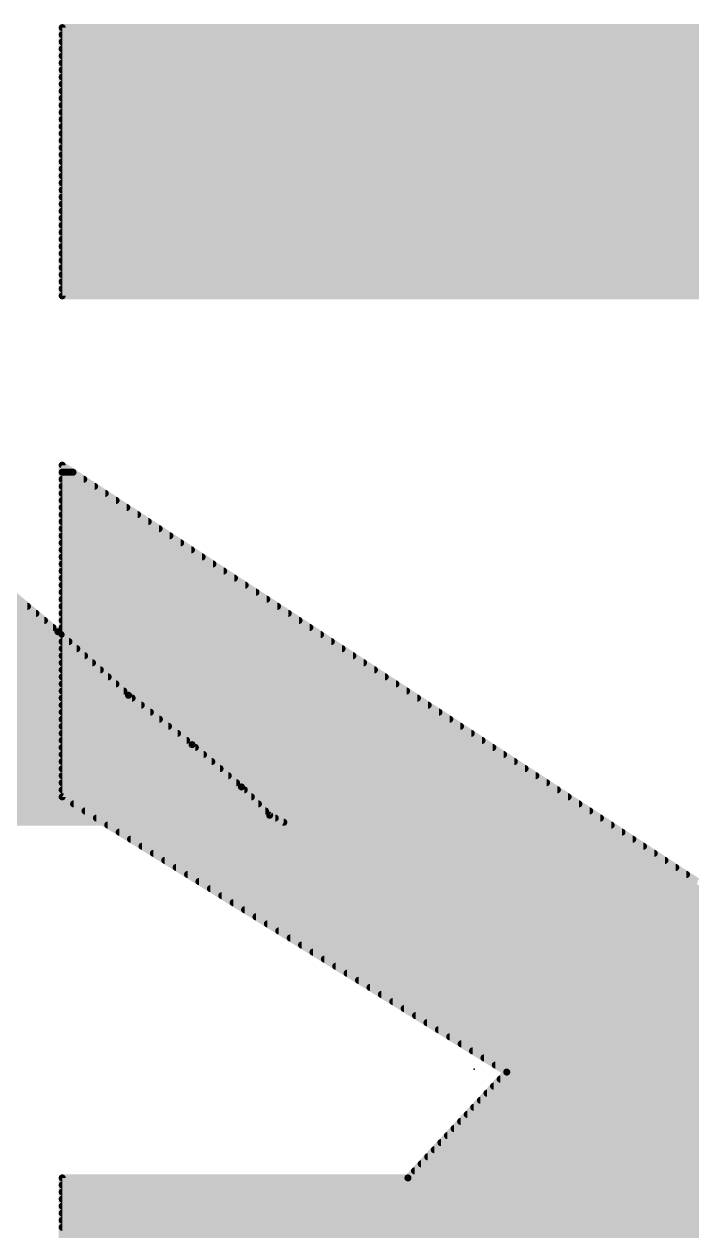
# Model space of a CAD drawing. Extents: x -16 to 96, y -18 to 53.
# Drawn here: x 40.256 to 41.202, y 26.695 to 28.405 of the extents above; entities that cross this region are included whole.
import ezdxf

# ---------------------------------------------------------------- set-up
doc = ezdxf.new("R2010")
doc.units = 0
for name, color, linetype in [('21', 41, 'CONTINUOUS'), ('22', 40, 'CONTINUOUS'), ('23', 53, 'CONTINUOUS')]:
    doc.layers.add(name, color=color, linetype=linetype)

msp = doc.modelspace()

# ---------------------------------------------------------------- linework, layer by layer
at = {"layer": '21', "const_width": 0.01}
for points in [[(40.304, 27.544), (40.184, 27.644)], [(37.2667, 27.58), (40.2608, 27.58)], [(37.2733, 27.57), (40.2728, 27.57)], [(37.28, 27.56), (40.2848, 27.56)], [(37.288, 27.55), (40.2968, 27.55)], [(40.404, 27.454), (40.304, 27.544)], [(37.298, 27.54), (40.3084, 27.54)], [(37.308, 27.53), (40.3196, 27.53)], [(37.318, 27.52), (40.3307, 27.52)], [(37.328, 27.51), (40.3418, 27.51)], [(37.338, 27.5), (40.3529, 27.5)], [(37.348, 27.49), (40.364, 27.49)], [(37.358, 27.48), (40.3751, 27.48)], [(37.3691, 27.47), (40.3862, 27.47)], [(37.382, 27.46), (40.3973, 27.46)], [(37.3949, 27.45), (40.4091, 27.45)], [(40.494, 27.384), (40.404, 27.454)], [(37.4077, 27.44), (40.422, 27.44)], [(37.4206, 27.43), (40.4349, 27.43)], [(37.4334, 27.42), (40.4477, 27.42)], [(37.4463, 27.41), (40.4606, 27.41)], [(37.4613, 27.4), (40.4734, 27.4)], [(37.4797, 27.39), (40.4863, 27.39)], [(37.498, 27.38), (40.4987, 27.38)], [(40.564, 27.324), (40.494, 27.384)], [(37.5163, 27.37), (40.5103, 27.37)], [(37.5347, 27.36), (40.522, 27.36)], [(37.553, 27.35), (40.5337, 27.35)], [(37.578, 27.34), (40.5453, 27.34)], [(37.613, 27.33), (40.557, 27.33)], [(40.604, 27.284), (40.564, 27.324)], [(37.648, 27.32), (40.568, 27.32)], [(37.683, 27.31), (40.578, 27.31)], [(37.736, 27.3), (40.588, 27.3)], [(37.816, 27.29), (40.598, 27.29)], [(37.94, 27.28), (40.612, 27.28)], [(38.054, 27.274), (40.624, 27.274)], [(40.624, 27.274), (40.604, 27.284)]]:
    msp.add_lwpolyline(points, dxfattribs=at)
at = {"layer": '21', "const_width": 0.005}
for points in [[(40.2608, 27.5775, 1), (40.2608, 27.5825)], [(40.2728, 27.5675, 1), (40.2728, 27.5725)], [(40.2848, 27.5575, 1), (40.2848, 27.5625)], [(40.2968, 27.5475, 1), (40.2968, 27.5525)], [(40.3057, 27.5459, 1), (40.3023, 27.5421)], [(40.3024, 27.5421, 1), (40.3056, 27.5459)], [(40.3084, 27.5375, 1), (40.3084, 27.5425)], [(40.3196, 27.5275, 1), (40.3196, 27.5325)], [(40.3307, 27.5175, 1), (40.3307, 27.5225)], [(40.3418, 27.5075, 1), (40.3418, 27.5125)], [(40.3529, 27.4975, 1), (40.3529, 27.5025)], [(40.364, 27.4875, 1), (40.364, 27.4925)], [(40.3751, 27.4775, 1), (40.3751, 27.4825)], [(40.3862, 27.4675, 1), (40.3862, 27.4725)], [(40.3973, 27.4575, 1), (40.3973, 27.4625)], [(40.4055, 27.456, 1), (40.4025, 27.452)], [(40.4023, 27.4521, 1), (40.4057, 27.4559)], [(40.4091, 27.4475, 1), (40.4091, 27.4525)], [(40.422, 27.4375, 1), (40.422, 27.4425)], [(40.4349, 27.4275, 1), (40.4349, 27.4325)], [(40.4477, 27.4175, 1), (40.4477, 27.4225)], [(40.4606, 27.4075, 1), (40.4606, 27.4125)], [(40.4734, 27.3975, 1), (40.4734, 27.4025)], [(40.4863, 27.3875, 1), (40.4863, 27.3925)], [(40.4956, 27.3859, 1), (40.4924, 27.3821)], [(40.4925, 27.382, 1), (40.4955, 27.386)], [(40.4987, 27.3775, 1), (40.4987, 27.3825)], [(40.5103, 27.3675, 1), (40.5103, 27.3725)], [(40.522, 27.3575, 1), (40.522, 27.3625)], [(40.5337, 27.3475, 1), (40.5337, 27.3525)], [(40.5453, 27.3375, 1), (40.5453, 27.3425)], [(40.557, 27.3275, 1), (40.557, 27.3325)], [(40.5658, 27.3258, 1), (40.5622, 27.3222)], [(40.5624, 27.3221, 1), (40.5656, 27.3259)], [(40.568, 27.3175, 1), (40.568, 27.3225)], [(40.578, 27.3075, 1), (40.578, 27.3125)], [(40.588, 27.2975, 1), (40.588, 27.3025)], [(40.598, 27.2875, 1), (40.598, 27.2925)], [(40.6051, 27.2862, 1), (40.6029, 27.2818)], [(40.6022, 27.2822, 1), (40.6058, 27.2858)], [(40.612, 27.2775, 1), (40.612, 27.2825)], [(40.6229, 27.2718, 1), (40.6251, 27.2762)], [(40.624, 27.2715, 1), (40.624, 27.2765)]]:
    msp.add_lwpolyline(points, format="xyb", dxfattribs=at)
at = {"layer": '22', "const_width": 0.01}
for points in [[(41.47, 28.4), (40.31, 28.4)], [(40.31, 28.4), (40.31, 28.02)], [(40.31, 28.39), (42.26, 28.39)], [(40.31, 28.38), (42.26, 28.38)], [(40.31, 28.37), (42.257, 28.37)], [(40.31, 28.36), (42.254, 28.36)], [(40.31, 28.35), (42.251, 28.35)], [(40.31, 28.34), (42.248, 28.34)], [(40.31, 28.33), (42.245, 28.33)], [(40.31, 28.32), (42.242, 28.32)], [(40.31, 28.31), (42.239, 28.31)], [(40.31, 28.3), (42.236, 28.3)], [(40.31, 28.29), (42.233, 28.29)], [(40.31, 28.28), (42.23, 28.28)], [(40.31, 28.27), (42.225, 28.27)], [(40.31, 28.26), (42.22, 28.26)], [(40.31, 28.25), (42.215, 28.25)], [(40.31, 28.24), (42.21, 28.24)], [(40.31, 28.23), (42.205, 28.23)], [(40.31, 28.22), (42.2, 28.22)], [(40.31, 28.21), (42.195, 28.21)], [(40.31, 28.2), (42.19, 28.2)], [(40.31, 28.19), (42.1829, 28.19)], [(40.31, 28.18), (42.1757, 28.18)], [(40.31, 28.17), (42.1686, 28.17)], [(40.31, 28.16), (42.1614, 28.16)], [(40.31, 28.15), (42.1543, 28.15)], [(40.31, 28.14), (42.1471, 28.14)], [(40.31, 28.13), (42.14, 28.13)], [(40.31, 28.12), (42.128, 28.12)], [(40.31, 28.11), (42.116, 28.11)], [(40.31, 28.1), (42.104, 28.1)], [(40.31, 28.09), (42.092, 28.09)], [(40.31, 28.08), (42.08, 28.08)], [(40.31, 28.07), (42.0567, 28.07)], [(40.31, 28.06), (42.0333, 28.06)], [(40.31, 28.05), (42.01, 28.05)], [(40.31, 28.04), (41.9833, 28.04)], [(40.31, 28.03), (41.9567, 28.03)], [(40.31, 28.02), (41.32, 28.02)], [(40.31, 28.02), (41.93, 28.02)], [(41.21, 27.19), (40.31, 27.78)], [(40.31, 27.78), (40.31, 27.31)], [(40.31, 27.77), (40.3253, 27.77)], [(40.31, 27.76), (40.3405, 27.76)], [(40.31, 27.75), (40.3558, 27.75)], [(40.31, 27.74), (40.371, 27.74)], [(40.31, 27.73), (40.3863, 27.73)], [(40.31, 27.72), (40.4015, 27.72)], [(40.31, 27.71), (40.4168, 27.71)], [(40.31, 27.7), (40.432, 27.7)], [(40.31, 27.69), (40.4473, 27.69)], [(40.31, 27.68), (40.4625, 27.68)], [(40.31, 27.67), (40.4778, 27.67)], [(40.31, 27.66), (40.4931, 27.66)], [(40.31, 27.65), (40.5083, 27.65)], [(40.31, 27.64), (40.5236, 27.64)], [(40.31, 27.63), (40.5388, 27.63)], [(40.31, 27.62), (40.5541, 27.62)], [(40.31, 27.61), (40.5693, 27.61)], [(40.31, 27.6), (40.5846, 27.6)], [(40.31, 27.59), (40.5998, 27.59)], [(40.31, 27.58), (40.6151, 27.58)], [(40.31, 27.57), (40.6303, 27.57)], [(40.31, 27.56), (40.6456, 27.56)], [(40.31, 27.55), (40.6609, 27.55)], [(40.31, 27.54), (40.6761, 27.54)], [(40.31, 27.53), (40.6914, 27.53)], [(40.31, 27.52), (40.7066, 27.52)], [(40.31, 27.51), (40.7219, 27.51)], [(40.31, 27.5), (40.7371, 27.5)], [(40.31, 27.49), (40.7524, 27.49)], [(40.31, 27.48), (40.7676, 27.48)], [(40.31, 27.47), (40.7829, 27.47)], [(40.31, 27.46), (40.7981, 27.46)], [(40.31, 27.45), (40.8134, 27.45)], [(40.31, 27.44), (40.8286, 27.44)], [(40.31, 27.43), (40.8439, 27.43)], [(40.31, 27.42), (40.8592, 27.42)], [(40.31, 27.41), (40.8744, 27.41)], [(40.31, 27.4), (40.8897, 27.4)], [(40.31, 27.39), (40.9049, 27.39)], [(40.31, 27.38), (40.9202, 27.38)], [(40.31, 27.37), (40.9354, 27.37)], [(40.31, 27.36), (40.9507, 27.36)], [(40.31, 27.35), (40.9659, 27.35)], [(40.31, 27.34), (40.9812, 27.34)], [(40.31, 27.33), (40.9964, 27.33)], [(40.31, 27.32), (41.0117, 27.32)], [(40.31, 27.31), (40.94, 26.92)], [(40.31, 27.31), (41.0269, 27.31)], [(40.3262, 27.3), (41.0422, 27.3)], [(40.3423, 27.29), (41.0575, 27.29)], [(40.3585, 27.28), (41.0727, 27.28)], [(40.3746, 27.27), (41.088, 27.27)], [(40.3908, 27.26), (41.1032, 27.26)], [(40.4069, 27.25), (41.1185, 27.25)], [(40.4231, 27.24), (41.1337, 27.24)], [(40.4392, 27.23), (41.149, 27.23)], [(40.4554, 27.22), (41.1642, 27.22)], [(40.4715, 27.21), (41.1795, 27.21)], [(40.4877, 27.2), (41.1947, 27.2)], [(40.5038, 27.19), (41.21, 27.19)], [(40.52, 27.18), (41.6467, 27.18)], [(40.5362, 27.17), (41.6363, 27.17)], [(40.5523, 27.16), (41.6259, 27.16)], [(40.5685, 27.15), (41.6155, 27.15)], [(40.5846, 27.14), (41.6051, 27.14)], [(40.6008, 27.13), (41.5947, 27.13)], [(40.6169, 27.12), (41.5843, 27.12)], [(40.6331, 27.11), (41.5739, 27.11)], [(40.6492, 27.1), (41.5635, 27.1)], [(40.6654, 27.09), (41.5531, 27.09)], [(40.6815, 27.08), (41.5427, 27.08)], [(40.6977, 27.07), (41.5322, 27.07)], [(40.7138, 27.06), (41.5218, 27.06)], [(40.73, 27.05), (41.5114, 27.05)], [(40.7462, 27.04), (41.501, 27.04)], [(40.7623, 27.03), (41.4906, 27.03)], [(40.7785, 27.02), (41.4802, 27.02)], [(40.7946, 27.01), (41.4698, 27.01)], [(40.8108, 27), (41.4594, 27)], [(40.8269, 26.99), (41.449, 26.99)], [(40.8431, 26.98), (41.4386, 26.98)], [(40.8592, 26.97), (41.4282, 26.97)], [(40.8754, 26.96), (41.4178, 26.96)], [(40.8915, 26.95), (41.4073, 26.95)], [(40.9077, 26.94), (41.3969, 26.94)], [(40.9238, 26.93), (41.3865, 26.93)], [(40.94, 26.92), (40.8, 26.77)], [(40.94, 26.92), (41.3761, 26.92)], [(40.9213, 26.9), (41.3553, 26.9)], [(40.9307, 26.91), (41.3657, 26.91)], [(40.9027, 26.88), (41.3345, 26.88)], [(40.912, 26.89), (41.3449, 26.89)], [(40.884, 26.86), (41.3137, 26.86)], [(40.8933, 26.87), (41.3241, 26.87)], [(40.8747, 26.85), (41.3033, 26.85)], [(40.856, 26.83), (41.2824, 26.83)], [(40.8653, 26.84), (41.2929, 26.84)], [(40.8373, 26.81), (41.2616, 26.81)], [(40.8467, 26.82), (41.272, 26.82)], [(40.828, 26.8), (41.2512, 26.8)], [(40.8093, 26.78), (41.2304, 26.78)], [(40.8187, 26.79), (41.2408, 26.79)], [(40.8, 26.77), (40.31, 26.77)], [(40.31, 26.77), (40.31, 26.38)], [(40.31, 26.76), (42.2546, 26.76)], [(40.8, 26.77), (41.22, 26.77)], [(40.31, 26.75), (42.2492, 26.75)], [(40.31, 26.74), (42.2438, 26.74)], [(40.31, 26.73), (42.2385, 26.73)], [(40.31, 26.72), (42.2331, 26.72)], [(40.31, 26.71), (42.2277, 26.71)], [(40.31, 26.7), (42.2223, 26.7)], [(40.31, 26.69), (42.2169, 26.69)]]:
    msp.add_lwpolyline(points, dxfattribs=at)
at = {"layer": '22', "const_width": 0.005}
for points in [[(40.31, 28.4025, 1), (40.31, 28.3975)], [(40.3125, 28.4, 1), (40.3075, 28.4)], [(40.31, 28.3925, 1), (40.31, 28.3875)], [(40.31, 28.3825, 1), (40.31, 28.3775)], [(40.31, 28.3725, 1), (40.31, 28.3675)], [(40.31, 28.3625, 1), (40.31, 28.3575)], [(40.31, 28.3525, 1), (40.31, 28.3475)], [(40.31, 28.3425, 1), (40.31, 28.3375)], [(40.31, 28.3325, 1), (40.31, 28.3275)], [(40.31, 28.3225, 1), (40.31, 28.3175)], [(40.31, 28.3125, 1), (40.31, 28.3075)], [(40.31, 28.3025, 1), (40.31, 28.2975)], [(40.31, 28.2925, 1), (40.31, 28.2875)], [(40.31, 28.2825, 1), (40.31, 28.2775)], [(40.31, 28.2725, 1), (40.31, 28.2675)], [(40.31, 28.2625, 1), (40.31, 28.2575)], [(40.31, 28.2525, 1), (40.31, 28.2475)], [(40.31, 28.2425, 1), (40.31, 28.2375)], [(40.31, 28.2325, 1), (40.31, 28.2275)], [(40.31, 28.2225, 1), (40.31, 28.2175)], [(40.31, 28.2125, 1), (40.31, 28.2075)], [(40.31, 28.2025, 1), (40.31, 28.1975)], [(40.31, 28.1925, 1), (40.31, 28.1875)], [(40.31, 28.1825, 1), (40.31, 28.1775)], [(40.31, 28.1725, 1), (40.31, 28.1675)], [(40.31, 28.1625, 1), (40.31, 28.1575)], [(40.31, 28.1525, 1), (40.31, 28.1475)], [(40.31, 28.1425, 1), (40.31, 28.1375)], [(40.31, 28.1325, 1), (40.31, 28.1275)], [(40.31, 28.1225, 1), (40.31, 28.1175)], [(40.31, 28.1125, 1), (40.31, 28.1075)], [(40.31, 28.1025, 1), (40.31, 28.0975)], [(40.31, 28.0925, 1), (40.31, 28.0875)], [(40.31, 28.0825, 1), (40.31, 28.0775)], [(40.31, 28.0725, 1), (40.31, 28.0675)], [(40.31, 28.0625, 1), (40.31, 28.0575)], [(40.31, 28.0525, 1), (40.31, 28.0475)], [(40.31, 28.0425, 1), (40.31, 28.0375)], [(40.31, 28.0325, 1), (40.31, 28.0275)], [(40.31, 28.0225, 1), (40.31, 28.0175)], [(40.31, 28.0225, 1), (40.31, 28.0175)], [(40.3075, 28.02, 1), (40.3125, 28.02)], [(40.3114, 27.7821, 1), (40.3086, 27.7779)], [(40.3125, 27.78, 1), (40.3075, 27.78)], [(40.31, 27.7725, 1), (40.31, 27.7675)], [(40.3253, 27.7675, 1), (40.3253, 27.7725)], [(40.31, 27.7625, 1), (40.31, 27.7575)], [(40.31, 27.7525, 1), (40.31, 27.7475)], [(40.3405, 27.7575, 1), (40.3405, 27.7625)], [(40.3558, 27.7475, 1), (40.3558, 27.7525)], [(40.31, 27.7425, 1), (40.31, 27.7375)], [(40.371, 27.7375, 1), (40.371, 27.7425)], [(40.31, 27.7325, 1), (40.31, 27.7275)], [(40.31, 27.7225, 1), (40.31, 27.7175)], [(40.3863, 27.7275, 1), (40.3863, 27.7325)], [(40.4015, 27.7175, 1), (40.4015, 27.7225)], [(40.31, 27.7125, 1), (40.31, 27.7075)], [(40.31, 27.7025, 1), (40.31, 27.6975)], [(40.4168, 27.7075, 1), (40.4168, 27.7125)], [(40.432, 27.6975, 1), (40.432, 27.7025)], [(40.31, 27.6925, 1), (40.31, 27.6875)], [(40.31, 27.6825, 1), (40.31, 27.6775)], [(40.4473, 27.6875, 1), (40.4473, 27.6925)], [(40.4625, 27.6775, 1), (40.4625, 27.6825)], [(40.31, 27.6725, 1), (40.31, 27.6675)], [(40.4778, 27.6675, 1), (40.4778, 27.6725)], [(40.31, 27.6625, 1), (40.31, 27.6575)], [(40.31, 27.6525, 1), (40.31, 27.6475)], [(40.4931, 27.6575, 1), (40.4931, 27.6625)], [(40.5083, 27.6475, 1), (40.5083, 27.6525)], [(40.31, 27.6425, 1), (40.31, 27.6375)], [(40.31, 27.6325, 1), (40.31, 27.6275)], [(40.5236, 27.6375, 1), (40.5236, 27.6425)], [(40.5388, 27.6275, 1), (40.5388, 27.6325)], [(40.31, 27.6225, 1), (40.31, 27.6175)], [(40.5541, 27.6175, 1), (40.5541, 27.6225)], [(40.31, 27.6125, 1), (40.31, 27.6075)], [(40.31, 27.6025, 1), (40.31, 27.5975)], [(40.5693, 27.6075, 1), (40.5693, 27.6125)], [(40.5846, 27.5975, 1), (40.5846, 27.6025)], [(40.31, 27.5925, 1), (40.31, 27.5875)], [(40.31, 27.5825, 1), (40.31, 27.5775)], [(40.5998, 27.5875, 1), (40.5998, 27.5925)], [(40.6151, 27.5775, 1), (40.6151, 27.5825)], [(40.31, 27.5725, 1), (40.31, 27.5675)], [(40.6303, 27.5675, 1), (40.6303, 27.5725)], [(40.31, 27.5625, 1), (40.31, 27.5575)], [(40.31, 27.5525, 1), (40.31, 27.5475)], [(40.6456, 27.5575, 1), (40.6456, 27.5625)], [(40.6609, 27.5475, 1), (40.6609, 27.5525)], [(40.31, 27.5425, 1), (40.31, 27.5375)], [(40.31, 27.5325, 1), (40.31, 27.5275)], [(40.6761, 27.5375, 1), (40.6761, 27.5425)], [(40.6914, 27.5275, 1), (40.6914, 27.5325)], [(40.31, 27.5225, 1), (40.31, 27.5175)], [(40.31, 27.5125, 1), (40.31, 27.5075)], [(40.7066, 27.5175, 1), (40.7066, 27.5225)], [(40.7219, 27.5075, 1), (40.7219, 27.5125)], [(40.31, 27.5025, 1), (40.31, 27.4975)], [(40.7371, 27.4975, 1), (40.7371, 27.5025)], [(40.31, 27.4925, 1), (40.31, 27.4875)], [(40.31, 27.4825, 1), (40.31, 27.4775)], [(40.7524, 27.4875, 1), (40.7524, 27.4925)], [(40.7676, 27.4775, 1), (40.7676, 27.4825)], [(40.31, 27.4725, 1), (40.31, 27.4675)], [(40.31, 27.4625, 1), (40.31, 27.4575)], [(40.7829, 27.4675, 1), (40.7829, 27.4725)], [(40.7981, 27.4575, 1), (40.7981, 27.4625)], [(40.31, 27.4525, 1), (40.31, 27.4475)], [(40.8134, 27.4475, 1), (40.8134, 27.4525)], [(40.31, 27.4425, 1), (40.31, 27.4375)], [(40.31, 27.4325, 1), (40.31, 27.4275)], [(40.8286, 27.4375, 1), (40.8286, 27.4425)], [(40.8439, 27.4275, 1), (40.8439, 27.4325)], [(40.31, 27.4225, 1), (40.31, 27.4175)], [(40.31, 27.4125, 1), (40.31, 27.4075)], [(40.8592, 27.4175, 1), (40.8592, 27.4225)], [(40.8744, 27.4075, 1), (40.8744, 27.4125)], [(40.31, 27.4025, 1), (40.31, 27.3975)], [(40.31, 27.3925, 1), (40.31, 27.3875)], [(40.8897, 27.3975, 1), (40.8897, 27.4025)], [(40.9049, 27.3875, 1), (40.9049, 27.3925)], [(40.31, 27.3825, 1), (40.31, 27.3775)], [(40.9202, 27.3775, 1), (40.9202, 27.3825)], [(40.31, 27.3725, 1), (40.31, 27.3675)], [(40.31, 27.3625, 1), (40.31, 27.3575)], [(40.9354, 27.3675, 1), (40.9354, 27.3725)], [(40.9507, 27.3575, 1), (40.9507, 27.3625)], [(40.31, 27.3525, 1), (40.31, 27.3475)], [(40.31, 27.3425, 1), (40.31, 27.3375)], [(40.9659, 27.3475, 1), (40.9659, 27.3525)], [(40.9812, 27.3375, 1), (40.9812, 27.3425)], [(40.31, 27.3325, 1), (40.31, 27.3275)], [(40.9964, 27.3275, 1), (40.9964, 27.3325)], [(40.31, 27.3225, 1), (40.31, 27.3175)], [(40.3113, 27.3121, 1), (40.3087, 27.3079)], [(40.31, 27.3125, 1), (40.31, 27.3075)], [(40.3075, 27.31, 1), (40.3125, 27.31)], [(41.0117, 27.3175, 1), (41.0117, 27.3225)], [(41.0269, 27.3075, 1), (41.0269, 27.3125)], [(40.3262, 27.3025, 1), (40.3262, 27.2975)], [(40.3423, 27.2925, 1), (40.3423, 27.2875)], [(41.0422, 27.2975, 1), (41.0422, 27.3025)], [(41.0575, 27.2875, 1), (41.0575, 27.2925)], [(40.3585, 27.2825, 1), (40.3585, 27.2775)], [(40.3746, 27.2725, 1), (40.3746, 27.2675)], [(41.0727, 27.2775, 1), (41.0727, 27.2825)], [(41.088, 27.2675, 1), (41.088, 27.2725)], [(40.3908, 27.2625, 1), (40.3908, 27.2575)], [(41.1032, 27.2575, 1), (41.1032, 27.2625)], [(40.4069, 27.2525, 1), (40.4069, 27.2475)], [(40.4231, 27.2425, 1), (40.4231, 27.2375)], [(41.1185, 27.2475, 1), (41.1185, 27.2525)], [(41.1337, 27.2375, 1), (41.1337, 27.2425)], [(40.4392, 27.2325, 1), (40.4392, 27.2275)], [(40.4554, 27.2225, 1), (40.4554, 27.2175)], [(41.149, 27.2275, 1), (41.149, 27.2325)], [(41.1642, 27.2175, 1), (41.1642, 27.2225)], [(40.4715, 27.2125, 1), (40.4715, 27.2075)], [(41.1795, 27.2075, 1), (41.1795, 27.2125)], [(40.4877, 27.2025, 1), (40.4877, 27.1975)], [(40.5038, 27.1925, 1), (40.5038, 27.1875)], [(41.1947, 27.1975, 1), (41.1947, 27.2025)], [(40.52, 27.1825, 1), (40.52, 27.1775)], [(40.5362, 27.1725, 1), (40.5362, 27.1675)], [(40.5523, 27.1625, 1), (40.5523, 27.1575)], [(40.5685, 27.1525, 1), (40.5685, 27.1475)], [(40.5846, 27.1425, 1), (40.5846, 27.1375)], [(40.6008, 27.1325, 1), (40.6008, 27.1275)], [(40.6169, 27.1225, 1), (40.6169, 27.1175)], [(40.6331, 27.1125, 1), (40.6331, 27.1075)], [(40.6492, 27.1025, 1), (40.6492, 27.0975)], [(40.6654, 27.0925, 1), (40.6654, 27.0875)], [(40.6815, 27.0825, 1), (40.6815, 27.0775)], [(40.6977, 27.0725, 1), (40.6977, 27.0675)], [(40.7138, 27.0625, 1), (40.7138, 27.0575)], [(40.73, 27.0525, 1), (40.73, 27.0475)], [(40.7462, 27.0425, 1), (40.7462, 27.0375)], [(40.7623, 27.0325, 1), (40.7623, 27.0275)], [(40.7785, 27.0225, 1), (40.7785, 27.0175)], [(40.7946, 27.0125, 1), (40.7946, 27.0075)], [(40.8108, 27.0025, 1), (40.8108, 26.9975)], [(40.8269, 26.9925, 1), (40.8269, 26.9875)], [(40.8431, 26.9825, 1), (40.8431, 26.9775)], [(40.8592, 26.9725, 1), (40.8592, 26.9675)], [(40.8754, 26.9625, 1), (40.8754, 26.9575)], [(40.8915, 26.9525, 1), (40.8915, 26.9475)], [(40.9077, 26.9425, 1), (40.9077, 26.9375)], [(40.9238, 26.9325, 1), (40.9238, 26.9275)], [(40.94, 26.9225, 1), (40.94, 26.9175)], [(40.9418, 26.9183, 1), (40.9382, 26.9217)], [(40.9387, 26.9179, 1), (40.9413, 26.9221)], [(40.9213, 26.9025, 1), (40.9213, 26.8975)], [(40.9307, 26.9125, 1), (40.9307, 26.9075)], [(40.9027, 26.8825, 1), (40.9027, 26.8775)], [(40.912, 26.8925, 1), (40.912, 26.8875)], [(40.884, 26.8625, 1), (40.884, 26.8575)], [(40.8933, 26.8725, 1), (40.8933, 26.8675)], [(40.8747, 26.8525, 1), (40.8747, 26.8475)], [(40.856, 26.8325, 1), (40.856, 26.8275)], [(40.8653, 26.8425, 1), (40.8653, 26.8375)], [(40.8373, 26.8125, 1), (40.8373, 26.8075)], [(40.8467, 26.8225, 1), (40.8467, 26.8175)], [(40.828, 26.8025, 1), (40.828, 26.7975)], [(40.8093, 26.7825, 1), (40.8093, 26.7775)], [(40.8187, 26.7925, 1), (40.8187, 26.7875)], [(40.31, 26.7725, 1), (40.31, 26.7675)], [(40.3125, 26.77, 1), (40.3075, 26.77)], [(40.31, 26.7625, 1), (40.31, 26.7575)], [(40.8, 26.7725, 1), (40.8, 26.7675)], [(40.7982, 26.7717, 1), (40.8018, 26.7683)], [(40.8, 26.7675, 1), (40.8, 26.7725)], [(40.31, 26.7525, 1), (40.31, 26.7475)], [(40.31, 26.7425, 1), (40.31, 26.7375)], [(40.31, 26.7325, 1), (40.31, 26.7275)], [(40.31, 26.7225, 1), (40.31, 26.7175)], [(40.31, 26.7125, 1), (40.31, 26.7075)], [(40.31, 26.7025, 1), (40.31, 26.6975)]]:
    msp.add_lwpolyline(points, format="xyb", dxfattribs=at)
at = {"layer": '23'}
msp.add_point((40.894, 26.924), dxfattribs=at)

doc.saveas('drawing.dxf')
